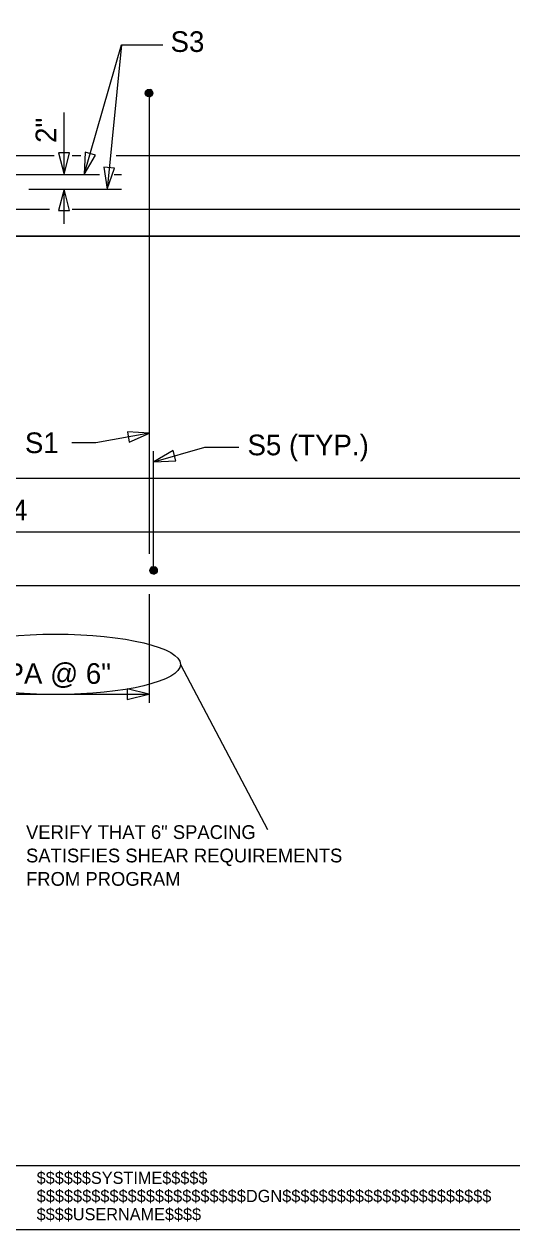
# Model space of a CAD drawing. Extents: x 0 to 34, y -1.9 to 25.4.
# Drawn here: x 5.5 to 8.9, y -0.04 to 8.37 of the extents above; entities that cross this region are included whole.
import ezdxf

# ---------------------------------------------------------------- set-up
doc = ezdxf.new("R2010")
doc.units = 0
for name, color, linetype in [('Arrowhead Terminators CELL', 7, 'Continuous'), ('P_SMU_Concrete_Girder', 7, 'Continuous'), ('P_SMU_Rebar_S_Bar', 7, 'Continuous'), ('Plot Label CELL', 7, 'Continuous'), ('Plot Shape CELL', 7, 'Continuous'), ('Sheet Plan CELL', 7, 'Continuous'), ('SMU_Dimension Lines', 7, 'Continuous'), ('SMU_Text', 7, 'Continuous'), ('SMU_User Information Notes', 7, 'Continuous'), ('User Information Notes', 7, 'Continuous')]:
    doc.layers.add(name, color=color, linetype=linetype)

msp = doc.modelspace()

# ---------------------------------------------------------------- linework, layer by layer
at = {"layer": 'Arrowhead Terminators CELL'}
for points in [[(5.7774, 7.3231), (5.8149, 7.4731), (5.7399, 7.4731)], [(5.9183, 7.3231), (5.9959, 7.4569), (5.9239, 7.4777)], [(6.0773, 7.2203), (6.1297, 7.3658), (6.0551, 7.3733)], [(5.7774, 7.2203), (5.7399, 7.0703), (5.8149, 7.0703)], [(6.3734, 5.5182), (6.2191, 5.5289), (6.2322, 5.455)], [(6.4031, 5.3198), (6.5577, 5.325), (6.5371, 5.3971)], [(6.3674, 3.6985), (6.2174, 3.736), (6.2174, 3.661)]]:
    msp.add_lwpolyline(points, close=True, dxfattribs=at)
at = {"layer": 'P_SMU_Concrete_Girder'}
for p, q in [((3.0526, 7.0797), (5.6764, 7.0797)), ((3.0526, 6.8922), (12.9614, 6.8922)), ((10.5682, 6.8922), (3.0526, 6.8922)), ((3.0526, 5.2047), (12.9614, 5.2047)), ((3.0526, 4.8297), (12.9614, 4.8297)), ((14.6611, 4.4547), (3.0526, 4.4547))]:
    msp.add_line(p, q, dxfattribs=at)
for points in [[(3.0526, 7.4547), (5.7085, 7.4547)], [(5.8332, 7.4547), (5.8956, 7.4547)], [(6.14, 7.4547), (12.9614, 7.4547)], [(5.8343, 7.0797), (17.8912, 7.0797)]]:
    msp.add_lwpolyline(points, dxfattribs=at)
at = {"layer": 'P_SMU_Rebar_S_Bar'}
for p, q in [((6.3704, 7.9162), (6.3704, 4.678)), ((4.7194, 7.3231), (6.0244, 7.3231)), ((6.1258, 7.3231), (6.1776, 7.3231)), ((5.5314, 7.2203), (6.1776, 7.2203)), ((6.401, 4.5874), (6.401, 5.3922))]:
    msp.add_line(p, q, dxfattribs=at)
for points in [[(6.3704, 7.9162), (6.3805, 7.9142), (6.3891, 7.9085), (6.3949, 7.8999), (6.3968, 7.8898), (6.3949, 7.8797), (6.3891, 7.8711), (6.3805, 7.8654), (6.3704, 7.8634), (6.3603, 7.8654), (6.3517, 7.8711), (6.346, 7.8797), (6.344, 7.8898), (6.346, 7.8999), (6.3517, 7.9084), (6.3603, 7.9142), (6.3704, 7.9162), (6.3704, 7.8898), (6.3704, 7.8634), (6.3805, 7.8654), (6.3704, 7.8898), (6.3891, 7.8711), (6.3949, 7.8797), (6.3704, 7.8898), (6.3968, 7.8898), (6.3949, 7.8999), (6.3704, 7.8898), (6.3891, 7.9085), (6.3805, 7.9142), (6.3704, 7.8898), (6.3603, 7.9142), (6.3517, 7.9084), (6.3704, 7.8898), (6.346, 7.8999), (6.344, 7.8898), (6.3704, 7.8898), (6.346, 7.8797), (6.3517, 7.8711), (6.3704, 7.8898), (6.3603, 7.8654)], [(6.4011, 4.5874), (6.4112, 4.5854), (6.4198, 4.5797), (6.4255, 4.5711), (6.4275, 4.561), (6.4255, 4.5509), (6.4198, 4.5423), (6.4112, 4.5366), (6.4011, 4.5346), (6.391, 4.5366), (6.3824, 4.5423), (6.3767, 4.5509), (6.3747, 4.561), (6.3767, 4.5711), (6.3824, 4.5797), (6.391, 4.5854), (6.4011, 4.5874), (6.4011, 4.561), (6.4011, 4.5346), (6.4112, 4.5366), (6.4011, 4.561), (6.4198, 4.5423), (6.4255, 4.5509), (6.4011, 4.561), (6.4275, 4.561), (6.4255, 4.5711), (6.4011, 4.561), (6.4198, 4.5797), (6.4112, 4.5854), (6.4011, 4.561), (6.391, 4.5854), (6.3824, 4.5797), (6.4011, 4.561), (6.3767, 4.5711), (6.3747, 4.561), (6.4011, 4.561), (6.3767, 4.5509), (6.3824, 4.5423), (6.4011, 4.561), (6.391, 4.5366)]]:
    msp.add_lwpolyline(points, dxfattribs=at)
at = {"layer": 'Plot Shape CELL'}
msp.add_lwpolyline([(0, 21.9618), (33.9996, 21.9618), (33.9996, -0.0378), (0, -0.0378)], close=True, dxfattribs=at)
at = {"layer": 'Sheet Plan CELL'}
msp.add_line((0.729, 0.4122), (33.729, 0.4122), dxfattribs=at)
at = {"layer": 'SMU_Dimension Lines'}
for p, q in [((6.179, 8.2265), (6.0773, 7.2203)), ((5.7774, 7.3231), (5.7774, 7.7556)), ((5.7774, 6.9779), (5.7774, 7.2203)), ((6.3709, 4.3956), (6.3709, 3.8865)), ((6.3709, 3.8865), (6.3709, 3.6375)), ((4.8709, 3.6985), (6.3674, 3.6985))]:
    msp.add_line(p, q, dxfattribs=at)
for points in [[(5.9183, 7.3231), (6.179, 8.2265), (6.467, 8.2265)], [(6.3734, 5.5182), (5.9987, 5.4516), (5.8324, 5.4516)], [(6.4031, 5.3198), (6.7585, 5.4213), (6.9949, 5.4213)]]:
    msp.add_lwpolyline(points, dxfattribs=at)
at = {"layer": 'User Information Notes'}
msp.add_line((6.5893, 3.9062), (7.1954, 2.7538), dxfattribs=at)
msp.add_ellipse((5.7182, 3.9062), major_axis=(0.8711, 0), ratio=0.242154, dxfattribs=at)

# ---------------------------------------------------------------- texts
at = {"layer": 'Plot Label CELL'}
for s, height, p in [('$$$$$$SYSTIME$$$$$', 0.084696, (5.587, 0.2831)), ('$$$$$$$$$$$$$$$$$$$$$$$DGN$$$$$$$$$$$$$$$$$$$$$$$', 0.085215, (5.587, 0.1562)), ('$$$$USERNAME$$$$', 0.084696, (5.587, 0.0292))]:
    msp.add_text(s, height=height, dxfattribs=at).set_placement(p)
at = {"layer": 'SMU_Text'}
for s, p in [('S3', (6.5199, 8.1773)), ('S1', (5.505, 5.3796)), ('S5 (TYP.)', (7.0561, 5.3643)), ('* S4', (5.1589, 4.9097)), ('4 SPA @ 6"', (5.081, 3.7705))]:
    msp.add_text(s, height=0.144, dxfattribs=at).set_placement(p)
msp.add_text('2"', height=0.144, rotation=90, dxfattribs=at).set_placement((5.7232, 7.5429))
at = {"layer": 'SMU_User Information Notes'}
for s, p in [('VERIFY THAT 6" SPACING ', (5.5127, 2.6883)), ('SATISFIES SHEAR REQUIREMENTS ', (5.5127, 2.5251)), ('FROM PROGRAM', (5.5127, 2.3619))]:
    msp.add_text(s, height=0.096, dxfattribs=at).set_placement(p)

doc.saveas('drawing.dxf')
